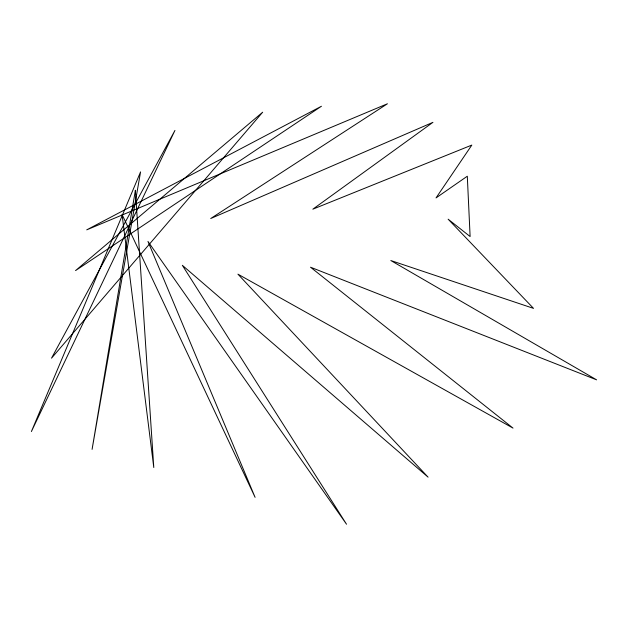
<?xml version="1.0" encoding="UTF-8"?>
<svg xmlns="http://www.w3.org/2000/svg" width="628" height="628" viewBox="0 0 628 628"><rect width="100%" height="100%" fill="white"/><g stroke="black" fill="none" stroke-linecap="round" stroke-linejoin="round"><path stroke-width="0.94" d="M135.365 190.3L92.081 449.381L140.578 171.891L31.4 431.53L174.945 130.428L51.527 358.164L262.669 112.208L75.548 270.589L321.442 106.25L86.727 229.856L387.437 103.769L210.733 218.513L432.943 122.342L312.846 209.179L471.824 145.084L436.036 197.914L467.303 176.217L470.121 236.536L448.133 219.188L533.517 308.372L390.82 260.534L596.6 379.846L310.515 267.206L513.013 428.108L237.926 274.161L428.076 477.147L182.34 265.306L346.523 524.231L147.957 241.435L255.094 497.337L122.083 214.541L153.789 467.53L135.365 190.3"/></g></svg>
